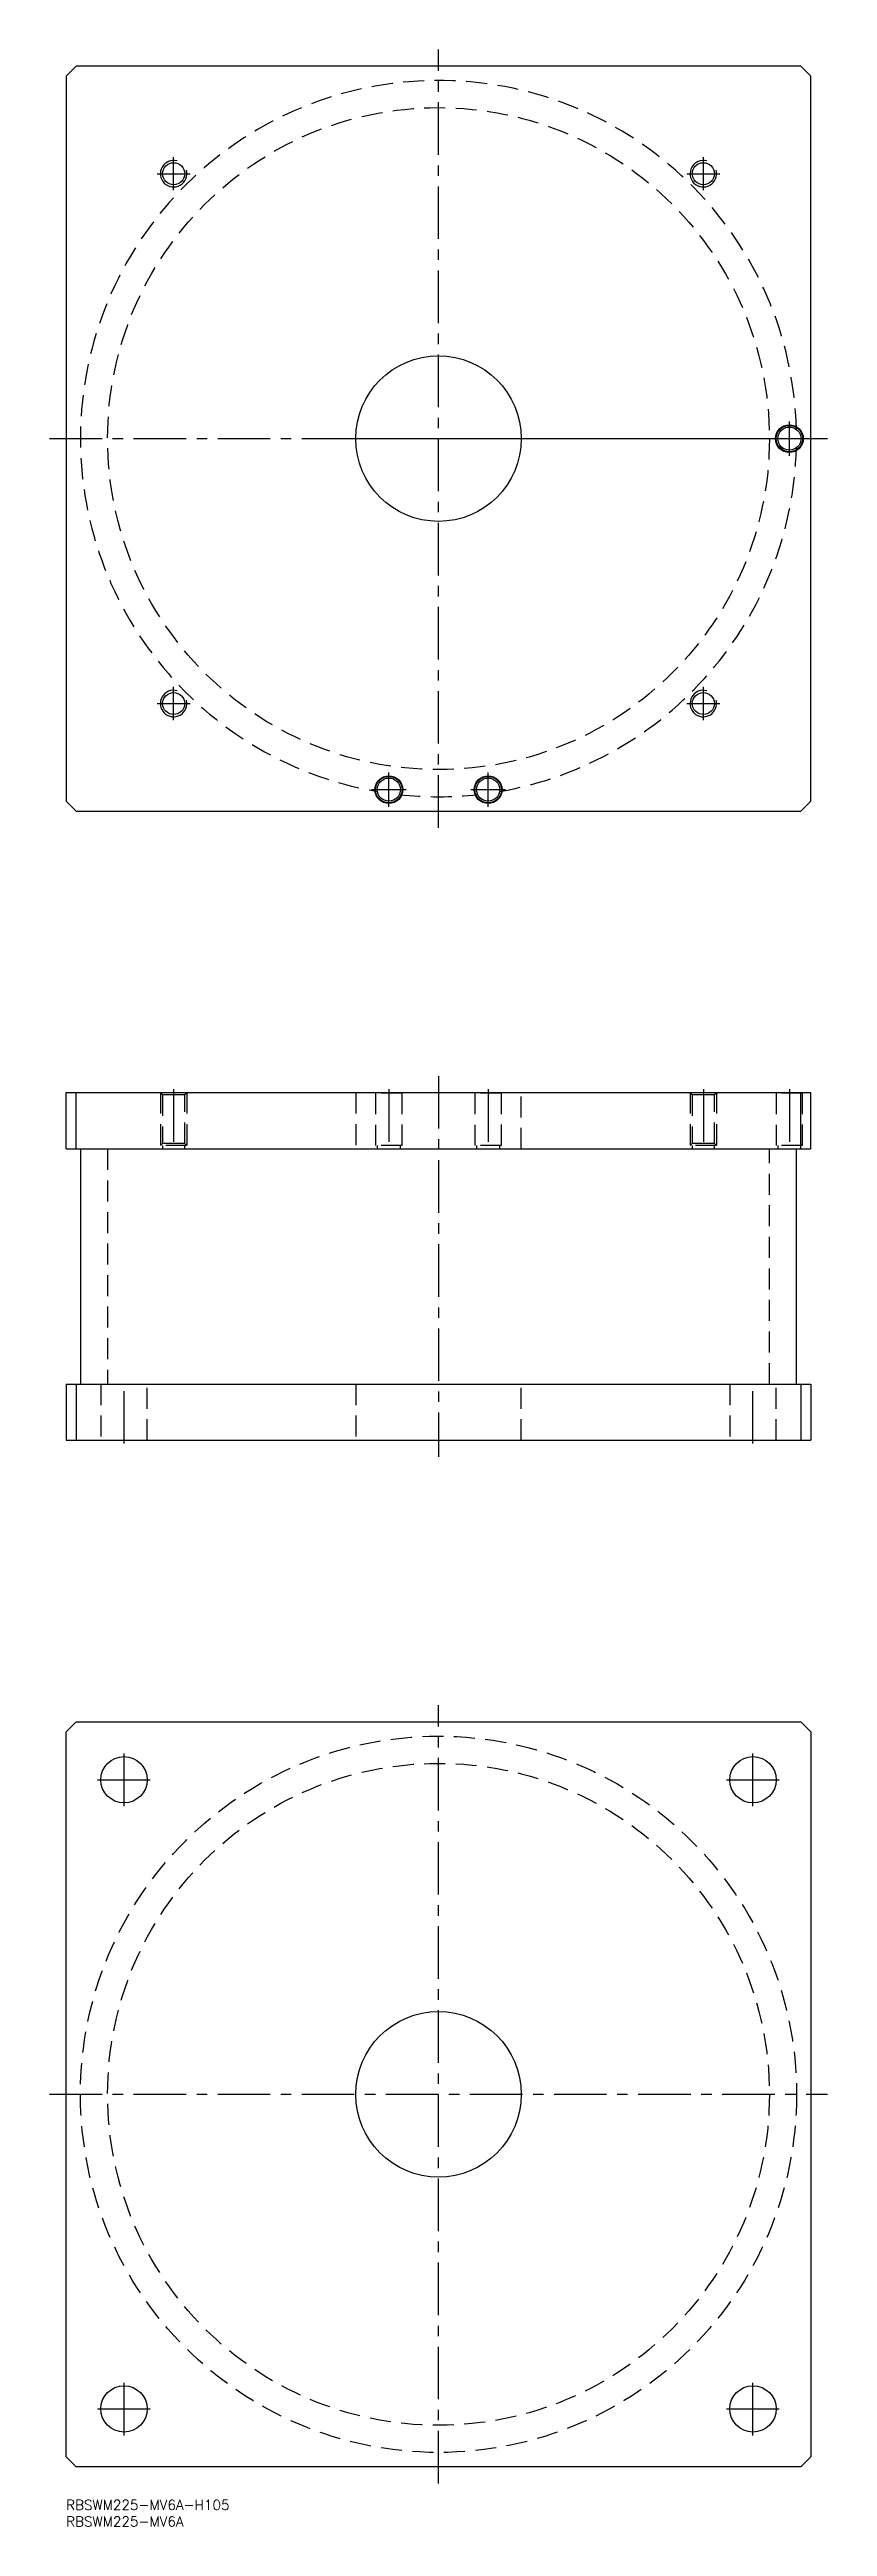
# Model space of a CAD drawing. Extents: x -5 to 230, y -8 to 740.
import ezdxf

# ---------------------------------------------------------------- set-up
doc = ezdxf.new("R2010")
doc.units = 0
doc.header["$LTSCALE"] = 0.5
doc.linetypes.add('CENTER', pattern=[50.8, 31.75, -6.35, 6.35, -6.35])
doc.linetypes.add('DASHED', pattern=[19.05, 12.7, -6.35])
for name, color, linetype in [('MSM_CENTER', 1, 'CENTER'), ('MSM_CONTINUOUS', 7, 'CONTINUOUS'), ('MSM_DASHED', 4, 'DASHED'), ('MSM_NARROW', 5, 'CONTINUOUS'), ('MSM_PART_NUMBER', 7, 'CONTINUOUS')]:
    doc.layers.add(name, color=color, linetype=linetype)
doc.styles.get("Standard").update_dxf_attribs({"font": 'txt.shx', "height": 3, "bigfont": 'bigfont.shx'})

msp = doc.modelspace()

# ---------------------------------------------------------------- linework, layer by layer
at = {"layer": 'MSM_CENTER'}
for p, q in [((112.5, 505), (112.5, 740)), ((32.5, 697.5), (32.5, 707.5)), ((192.5, 697.5), (192.5, 707.5)), ((27.5, 702.5), (37.5, 702.5)), ((187.5, 702.5), (197.5, 702.5)), ((-5, 622.5), (230, 622.5)), ((85, 622.5), (225, 622.5)), ((218.5, 617.3), (218.5, 627.7)), ((32.5, 537.5), (32.5, 547.5)), ((192.5, 537.5), (192.5, 547.5)), ((27.5, 542.5), (37.5, 542.5)), ((187.5, 542.5), (197.5, 542.5)), ((92.3, 516.5), (102.7, 516.5)), ((97.5, 511.3), (97.5, 521.7)), ((122.3, 516.5), (132.7, 516.5)), ((127.5, 511.3), (127.5, 521.7)), ((112.5, 430), (112.5, 315)), ((32.5, 426), (32.5, 407)), ((97.5, 426), (97.5, 407)), ((127.5, 426), (127.5, 407)), ((192.5, 426), (192.5, 407)), ((218.5, 426), (218.5, 407)), ((17.5, 319), (17.5, 338)), ((207.5, 319), (207.5, 338)), ((112.5, 5), (112.5, 240)), ((17.5, 209.5), (17.5, 225.5)), ((207.5, 209.5), (207.5, 225.5)), ((9.5, 217.5), (25.5, 217.5)), ((199.5, 217.5), (215.5, 217.5)), ((-5, 122.5), (230, 122.5)), ((17.5, 19.5), (17.5, 35.5)), ((207.5, 19.5), (207.5, 35.5)), ((9.5, 27.5), (25.5, 27.5)), ((199.5, 27.5), (215.5, 27.5))]:
    msp.add_line(p, q, dxfattribs=at)
at = {"layer": 'MSM_CONTINUOUS'}
for p, q in [((3, 735), (0, 732)), ((222, 735), (3, 735)), ((225, 732), (222, 735)), ((0, 732), (0, 513)), ((225, 513), (225, 732)), ((0, 513), (3, 510)), ((3, 510), (222, 510)), ((222, 510), (225, 513)), ((0, 425), (225, 425)), ((0, 408), (0, 425)), ((3, 408), (3, 425)), ((222, 408), (222, 425)), ((225, 408), (225, 425)), ((0, 408), (225, 408)), ((4.35, 408), (4.35, 337)), ((220.65, 337), (220.65, 408)), ((0, 337), (0, 320)), ((0, 337), (225, 337)), ((3, 337), (3, 320)), ((222, 337), (222, 320)), ((225, 337), (225, 320)), ((0, 320), (225, 320)), ((0, 232), (3, 235)), ((0, 13), (0, 232)), ((3, 235), (222, 235)), ((222, 235), (225, 232)), ((225, 232), (225, 13)), ((3, 10), (0, 13)), ((222, 10), (3, 10)), ((225, 13), (222, 10))]:
    msp.add_line(p, q, dxfattribs=at)
for centre, radius in [((32.5, 702.5), 3.3235), ((192.5, 702.5), 3.3235), ((112.5, 622.5), 25), ((218.5, 622.5), 4.2), ((218.5, 622.5), 4), ((218.5, 622.5), 3.5), ((32.5, 542.5), 3.3235), ((192.5, 542.5), 3.3235), ((97.5, 516.5), 4.2), ((97.5, 516.5), 4), ((97.5, 516.5), 3.5), ((127.5, 516.5), 4.2), ((127.5, 516.5), 4), ((127.5, 516.5), 3.5), ((17.5, 217.5), 7), ((207.5, 217.5), 7), ((112.5, 122.5), 25), ((17.5, 27.5), 7), ((207.5, 27.5), 7)]:
    msp.add_circle(centre, radius, dxfattribs=at)
at = {"layer": 'MSM_DASHED'}
for p, q in [((28.5, 425), (29.1765, 424.3235)), ((28.5, 425), (28.5, 409)), ((29.1765, 424.3235), (29.1765, 409.6765)), ((35.8235, 424.3235), (29.1765, 424.3235)), ((35.8235, 424.3235), (36.5, 425)), ((35.8235, 409.6765), (35.8235, 424.3235)), ((36.5, 425), (36.5, 409)), ((87.5, 425), (87.5, 408)), ((93.3, 425), (93.5, 424.8)), ((93.5, 424.8), (93.5, 409)), ((101.5, 424.8), (93.5, 424.8)), ((101.5, 424.8), (101.7, 425)), ((101.5, 409), (101.5, 424.8)), ((123.3, 425), (123.5, 424.8)), ((123.5, 424.8), (123.5, 409)), ((131.5, 424.8), (123.5, 424.8)), ((131.5, 424.8), (131.7, 425)), ((131.5, 409), (131.5, 424.8)), ((137.5, 408), (137.5, 425)), ((188.5, 425), (189.1765, 424.3235)), ((188.5, 425), (188.5, 409)), ((189.1765, 424.3235), (189.1765, 409.6765)), ((195.8235, 424.3235), (189.1765, 424.3235)), ((195.8235, 424.3235), (196.5, 425)), ((195.8235, 409.6765), (195.8235, 424.3235)), ((196.5, 425), (196.5, 409)), ((214.3, 425), (214.5, 424.8)), ((214.5, 424.8), (214.5, 409)), ((222.5, 424.8), (214.5, 424.8)), ((222.5, 424.8), (222.7, 425)), ((222.5, 409), (222.5, 424.8)), ((12.55, 408), (12.55, 337)), ((29.1765, 409.6765), (28.5, 409)), ((36.5, 409), (28.5, 409)), ((35.8235, 409.6765), (29.1765, 409.6765)), ((29.1765, 409), (29.1765, 408)), ((36.5, 409), (35.8235, 409.6765)), ((35.8235, 408), (35.8235, 409)), ((101.5, 409), (93.5, 409)), ((94, 409), (94, 408)), ((101, 408), (101, 409)), ((131.5, 409), (123.5, 409)), ((124, 409), (124, 408)), ((131, 408), (131, 409)), ((189.1765, 409.6765), (188.5, 409)), ((196.5, 409), (188.5, 409)), ((195.8235, 409.6765), (189.1765, 409.6765)), ((189.1765, 409), (189.1765, 408)), ((196.5, 409), (195.8235, 409.6765)), ((195.8235, 408), (195.8235, 409)), ((212.45, 337), (212.45, 408)), ((222.5, 409), (214.5, 409)), ((215, 409), (215, 408)), ((10.5, 337), (10.5, 320)), ((24.5, 320), (24.5, 337)), ((87.5, 337), (87.5, 320)), ((137.5, 320), (137.5, 337)), ((200.5, 337), (200.5, 320)), ((214.5, 320), (214.5, 337))]:
    msp.add_line(p, q, dxfattribs=at)
for centre, radius in [((112.5, 622.5), 99.95), ((112.5, 122.5), 108.15), ((112.5, 122.5), 99.95)]:
    msp.add_circle(centre, radius, dxfattribs=at)
for start, end in [(1.4779495, 260.1752039), (279.8247961, 358.5220505), (263.7159672, 276.2840328)]:
    msp.add_arc((112.5, 622.5), 108.15, start, end, dxfattribs=at)
at = {"layer": 'MSM_NARROW'}
for centre in [(32.5, 702.5), (192.5, 702.5), (32.5, 542.5), (192.5, 542.5)]:
    msp.add_arc(centre, 4, 75, 15, dxfattribs=at)

# ---------------------------------------------------------------- texts
at = {"layer": 'MSM_PART_NUMBER'}
for s, p in [('RBSWM225-MV6A-H105', (0, -3)), ('RBSWM225-MV6A', (0, -8))]:
    msp.add_text(s, height=3, dxfattribs=at).set_placement(p)

doc.saveas('drawing.dxf')
